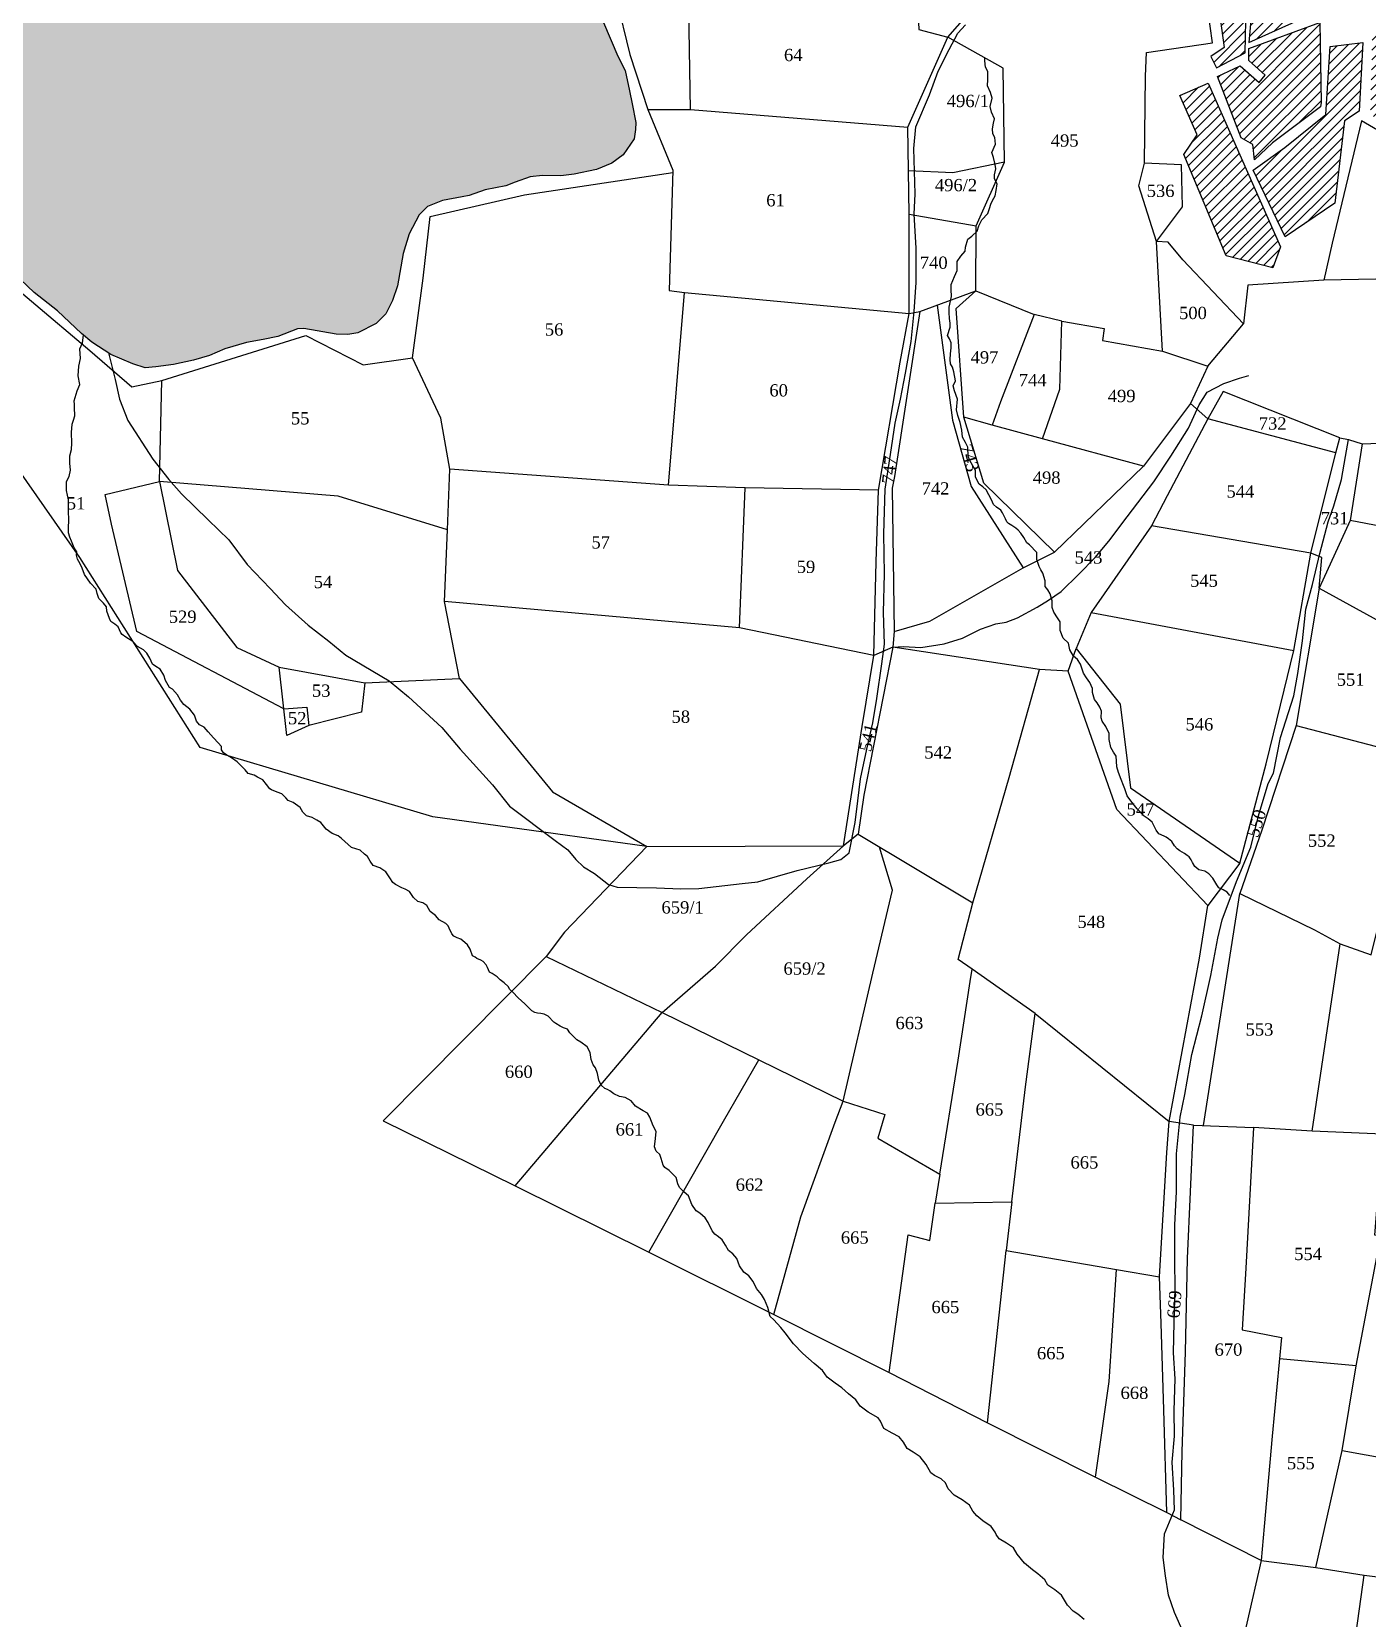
# Model space of a CAD drawing. Header units: millimetres. Extents: x 3958 to 5988, y -2486 to -161.
# Drawn here: x 4884.2 to 5248.5, y -1640.1 to -1207.3 of the extents above; entities that cross this region are included whole.
import ezdxf

# ---------------------------------------------------------------- set-up
doc = ezdxf.new("R2010")
doc.units = ezdxf.units.MM
doc.header["$MEASUREMENT"] = 0
for name, color, linetype in [('NALA', 4, 'Continuous'), ('SURVEY_BND', 7, 'Continuous'), ('SURVEY_NO', 7, 'Continuous'), ('VILLAGE_AREA', 1, 'Continuous'), ('WATER_BODY', 4, 'Continuous')]:
    doc.layers.add(name, color=color, linetype=linetype)
doc.styles.get("Standard").update_dxf_attribs({"font": 'TIMES.TTF'})

msp = doc.modelspace()

# ---------------------------------------------------------------- hatches: boundary and pattern name
at = {"layer": 'VILLAGE_AREA'}
h = msp.add_hatch(dxfattribs=at)
h.set_pattern_fill('ANSI31', color=256, scale=15, style=0)
h.paths.add_polyline_path([(5187.26, -1111.93), (5168.42, -1109.4), (5168.36, -1117.95), (5183.93, -1128.07), (5189.36, -1128.19)])
h.paths.add_polyline_path([(5181.56, -1119.21), (5182.61, -1116.48), (5184.5, -1116.43), (5185.4, -1119.49), (5185.32, -1121.27), (5181.58, -1121.07)], flags=16)
h.paths.add_polyline_path([(5167.31, -1118.78), (5166.85, -1123.81), (5164.24, -1124.25), (5164.33, -1129.69), (5172.01, -1130.51), (5172.72, -1134.09), (5178.75, -1134.92), (5180.96, -1129.05)])
h.paths.add_polyline_path([(5173.52, -1136.5), (5171.09, -1136.15), (5170.39, -1132.96), (5163.63, -1132.77), (5162.98, -1143.84), (5180.59, -1151.33), (5180.59, -1145.77), (5177.61, -1142.55), (5173.98, -1142.86)])
h.paths.add_polyline_path([(5214.14, -1135.38), (5201.95, -1133.02), (5201.71, -1135.03), (5201.61, -1135.67), (5195.76, -1135.23), (5195.71, -1132.92), (5182.37, -1130.39), (5182.08, -1138.15), (5179.96, -1138.59), (5180.06, -1142.92), (5183.26, -1146.13), (5183.88, -1153.12), (5194.82, -1157.15)])
h.paths.add_polyline_path([(5202.02, -1112.82), (5188.8, -1111.71), (5191.95, -1129.54), (5202.7, -1130.65)])
h.paths.add_polyline_path([(5212.89, -1114.11), (5205.48, -1113.25), (5204.68, -1107.88), (5202.7, -1107.88), (5204.49, -1131.51), (5216.1, -1132.44), (5208.2, -1123.12), (5213.45, -1120.1)])
h.paths.add_polyline_path([(5237.48, -1131.56), (5219.33, -1135.57), (5215.74, -1158.56), (5231.12, -1168.24), (5235.56, -1166.58), (5238.96, -1161.4)])
h.paths.add_polyline_path([(5249.32, -1127.09), (5239.65, -1130.91), (5240.62, -1142.83), (5244.63, -1142.11), (5250.67, -1137.09)])
h.paths.add_polyline_path([(5248.93, -1141.61), (5244.77, -1144.22), (5240.28, -1145.23), (5241, -1161.36), (5248.74, -1160.58)])
h.paths.add_polyline_path([(5271.54, -1140.85), (5266.28, -1138.9), (5269.1, -1137), (5267.85, -1133.91), (5252.09, -1126.45), (5251.35, -1160.69), (5271.93, -1159.93), (5272.53, -1157), (5285.89, -1158.9), (5285.89, -1155.8), (5271.54, -1143.95)])
h.paths.add_polyline_path([(5276.26, -1106.84), (5274.49, -1106.02), (5273.13, -1102.97), (5266.74, -1102.83), (5265.92, -1104.53), (5259.94, -1104.94), (5260.15, -1107.92), (5254.16, -1110.84), (5253.21, -1123.06), (5269.87, -1131.42), (5277.48, -1121.57)])
h.paths.add_polyline_path([(5284.42, -1117.87), (5278.51, -1123.44), (5271.23, -1133.96), (5273.75, -1139.32), (5273.75, -1143.4), (5280.82, -1147.67), (5274.9, -1137.22), (5283.33, -1127.98)])
h.paths.add_polyline_path([(5316.89, -1159.69), (5295.65, -1156.82), (5287.63, -1156.68), (5287.56, -1162.52), (5316.38, -1165.38)])
h.paths.add_polyline_path([(5316.58, -1169.83), (5287.76, -1164.12), (5291.56, -1185.99), (5309.37, -1187.42), (5313.45, -1184.16)])
h.paths.add_polyline_path([(5285.07, -1164.06), (5274.29, -1163.99), (5250.34, -1163.07), (5251.47, -1185.62), (5260.58, -1186.47), (5280.82, -1185.01), (5288.05, -1185.62)])
h.paths.add_polyline_path([(5276.48, -1188.54), (5259.49, -1189.56), (5251.75, -1187.94), (5252.05, -1205.65), (5276.48, -1205.71)])
h.paths.add_polyline_path([(5288.72, -1189.28), (5278.82, -1187.78), (5278.58, -1204.8), (5287.94, -1204.08)])
h.paths.add_polyline_path([(5307.21, -1190.89), (5291.66, -1190.59), (5291.96, -1206.36), (5306.91, -1205.88)])
h.paths.add_polyline_path([(5293.3, -1213.54), (5290.66, -1213.61), (5288.47, -1215.35), (5287.57, -1213.91), (5290.51, -1211.43), (5290.06, -1209.54), (5288.02, -1209.02), (5288.62, -1207.43), (5249.85, -1208.1), (5249.32, -1229.92), (5266.6, -1239.64), (5288.77, -1243.18)])
h.paths.add_polyline_path([(5247.27, -1210.31), (5238.37, -1211.37), (5237.16, -1229.95), (5226, -1238.91), (5217.32, -1245.09), (5226.07, -1263.32), (5239.65, -1254.06), (5242.29, -1231.63), (5246.29, -1229)])
h.paths.add_polyline_path([(5235.58, -1204.82), (5216.19, -1211.9), (5216.19, -1215.21), (5220.64, -1219.21), (5218.98, -1221.17), (5213.78, -1216.65), (5207.59, -1219.51), (5214.08, -1236.31), (5217.25, -1238.12), (5217.7, -1242.26), (5222.61, -1237.67), (5235.73, -1227.8), (5235.88, -1226.67)])
h.paths.add_polyline_path([(5205.08, -1221.34), (5197.39, -1224.7), (5202.08, -1235.5), (5198.47, -1240.78), (5210, -1268.5), (5222.74, -1271.74), (5224.78, -1265.98)])
h.paths.add_polyline_path([(5233.27, -1175.47), (5214.23, -1161.43), (5204.19, -1171.9), (5208.16, -1202.37), (5209.42, -1211.67), (5205.8, -1214.06), (5207.33, -1217.15), (5215.13, -1213.11), (5215.35, -1204.4), (5216.7, -1204.27), (5216.17, -1210.28), (5237.02, -1200.91), (5234.49, -1183.56)])
h.paths.add_polyline_path([(5216.84, -1138.37), (5214.73, -1137.64), (5199.44, -1157.89), (5203.96, -1159.26), (5204.41, -1168.34), (5213.25, -1158.77)])
h.paths.add_polyline_path([(5250.26, -1181.42), (5275.57, -1181.42), (5275.57, -1176.39), (5250.26, -1176.39)], flags=9)
at = {"layer": 'WATER_BODY'}
h = msp.add_hatch(dxfattribs=at)
h.set_pattern_fill('DASH', color=256, scale=15, style=0)
h.paths.add_polyline_path([(4628, -1040.42), (4625.49, -1037.23), (4622.36, -1034.33), (4618.44, -1033.08), (4612.54, -1031.79), (4602.38, -1030.72), (4591.71, -1030.64), (4582.68, -1030.26), (4576.51, -1032.2), (4567.64, -1035.32), (4561.87, -1036.13), (4553.75, -1037.16), (4547.24, -1039.25), (4544.76, -1041.9), (4544, -1047.04), (4543.43, -1051.49), (4543.27, -1055.55), (4544.87, -1059.81), (4547.77, -1063.54), (4552.3, -1066.85), (4555.94, -1069.5), (4561.73, -1072.31), (4567.25, -1075.43), (4571.14, -1077.49), (4571.85, -1077.21), (4572.65, -1076.07), (4572.99, -1073.02), (4572.19, -1069.56), (4572.92, -1065.11), (4575.01, -1063.89), (4582.12, -1062.62), (4587.23, -1061.55), (4598.81, -1059.08), (4603.61, -1058.16), (4609.35, -1057.75), (4616.58, -1058.96), (4623.37, -1059.12), (4628.93, -1058.39), (4631.29, -1056.79), (4631.25, -1052.09), (4629.88, -1046.23)])
h.paths.add_polyline_path([(5065.71, -1042.58), (5062.89, -1039.79), (5061.06, -1034.71), (5060.4, -1025.94), (5059.88, -1019.92), (5058.74, -1012.94), (5056.33, -1008.02), (5051.13, -1003.33), (5043.66, -996.94), (5035.26, -992.91), (5029.36, -989.3), (5019.53, -982.28), (5015.18, -977.81), (5008.96, -973.28), (5002.35, -966.2), (4996.45, -957.94), (4994.27, -953.28), (4991.41, -943.46), (4989.92, -939.2), (4987.29, -937.23), (4981.06, -930.65), (4977.71, -925.55), (4971.01, -917.21), (4967.59, -914.41), (4959.3, -910.2), (4954.05, -907.98), (4949.39, -907.81), (4943.29, -906.59), (4934.7, -904.6), (4929.28, -902.5), (4920.83, -900.21), (4911.63, -898.77), (4905.87, -898.87), (4896.79, -899.99), (4885.01, -900.78), (4872.11, -904.25), (4860.63, -908.81), (4852.32, -914.04), (4846.24, -919.32), (4839.49, -926.27), (4833.41, -933.69), (4826.71, -940.9), (4819.55, -949.65), (4816.84, -956.05), (4812.15, -966.23), (4808.83, -970.24), (4802.72, -974.63), (4797.15, -977.37), (4791.51, -979.91), (4785.52, -982.66), (4783.55, -987.05), (4784.81, -991.17), (4787.09, -992.11), (4792.69, -993.21), (4798.46, -993.88), (4807.23, -994.82), (4811.5, -996.15), (4815.69, -996.7), (4820.59, -998.46), (4825.71, -1002.08), (4826.69, -1005.68), (4825.98, -1010.36), (4825.9, -1019.53), (4826.44, -1026.34), (4827.39, -1030.8), (4830.74, -1037.05), (4835.1, -1045.23), (4838.56, -1053.54), (4840.74, -1060.56), (4841.02, -1064.49), (4840.91, -1072.24), (4840.12, -1082.04), (4838.17, -1089.56), (4836.6, -1094.89), (4836.6, -1101.02), (4837.83, -1105.87), (4842.03, -1111.04), (4846.16, -1114.05), (4849.45, -1116.61), (4851.07, -1118.62), (4852.08, -1121.91), (4852.02, -1129.17), (4850.68, -1138.39), (4850.62, -1143.29), (4850.84, -1150.63), (4850.29, -1156.65), (4847.99, -1164.3), (4843.86, -1173.2), (4838.45, -1181.22), (4835.82, -1186.98), (4831.07, -1197.37), (4827.27, -1202.07), (4825.99, -1206.58), (4826.32, -1210.57), (4827.38, -1214.47), (4829.22, -1218.32), (4831.18, -1223.31), (4835.03, -1229.55), (4836.93, -1233.18), (4839.28, -1238.78), (4841.29, -1242.12), (4845.31, -1245.74), (4855.87, -1253.52), (4863.35, -1259.21), (4867.04, -1261.94), (4875.48, -1269.66), (4884.86, -1278.47), (4891.17, -1283.45), (4897.76, -1289.69), (4900.61, -1292.05), (4905.75, -1295.34), (4911.72, -1297.91), (4915.07, -1299.02), (4918.07, -1298.73), (4922.82, -1298.14), (4928.3, -1296.94), (4932.67, -1295.62), (4936.87, -1293.83), (4942.8, -1292.07), (4947.28, -1291.25), (4951.32, -1290.49), (4956.71, -1288.37), (4958.37, -1288.27), (4967.26, -1289.86), (4970.43, -1289.96), (4973.13, -1289.51), (4978.1, -1286.92), (4980.78, -1284.27), (4982.54, -1280.69), (4983.92, -1276.65), (4985.51, -1267.81), (4987.17, -1262.44), (4989.86, -1257.32), (4992.13, -1254.98), (4996.2, -1253.36), (5001.58, -1252.4), (5003.48, -1252.02), (5007.82, -1250.47), (5013.5, -1249.36), (5016.05, -1248.36), (5020.11, -1246.91), (5023.53, -1246.53), (5028.53, -1246.67), (5032.18, -1246.22), (5038.19, -1244.93), (5042.43, -1243.21), (5045.47, -1240.87), (5048.53, -1236.53), (5048.88, -1233.96), (5048.98, -1232.14), (5047.95, -1226.97), (5047.23, -1223.43), (5046.01, -1217.93), (5044.01, -1214), (5040.15, -1204.81), (5038.05, -1191.57), (5037.11, -1186.61), (5036.6, -1180.77), (5035.29, -1173.85), (5035.01, -1168.38), (5034.67, -1164.56), (5034.84, -1161.87), (5035.39, -1155.69), (5035.91, -1152.73), (5035.77, -1148.74), (5035.73, -1141.93), (5035.7, -1132.71), (5035.28, -1130.34), (5034.66, -1127.82), (5033.9, -1123.97), (5033.52, -1121.59), (5034.42, -1118.94), (5035.29, -1117.39), (5035.6, -1116.36), (5037.77, -1114.19), (5041.22, -1112.26), (5043.27, -1111.26), (5048.48, -1109.92), (5056.51, -1107.92), (5061.34, -1106.85), (5063.16, -1106.2), (5064.27, -1105.06), (5065.2, -1103.17), (5065.44, -1100.39), (5065.51, -1096.05), (5065.89, -1092.74), (5066.72, -1089.66), (5067.79, -1087.9), (5071.31, -1086.25), (5076.34, -1085.08), (5081.62, -1083.22), (5084, -1081.07), (5085.13, -1079.38), (5085.48, -1075.21), (5085.34, -1067.86), (5084.24, -1062.63), (5081.03, -1056.16), (5078.54, -1052.55), (5074.51, -1048.79), (5069.82, -1045.47)])
h.paths.add_polyline_path([(5501.79, -1139.43), (5499.92, -1133.38), (5496.5, -1124.58), (5494.24, -1117.65), (5493.06, -1110.94), (5492.11, -1109.21), (5486.76, -1107.38), (5480.59, -1106.22), (5470.97, -1103.97), (5465.17, -1101.96), (5458.83, -1100.17), (5455.83, -1100.17), (5452.87, -1101.37), (5447.2, -1104), (5441.53, -1108.76), (5434.76, -1114.21), (5425.91, -1119.66), (5417.09, -1125.48), (5411.42, -1129.03), (5408.1, -1132.83), (5404.71, -1137.55), (5400.59, -1147.54), (5397.63, -1153.49), (5394.67, -1162.11), (5393.22, -1169.81), (5393.22, -1175.02), (5394.45, -1177.84), (5397.31, -1180.69), (5399.14, -1180.51), (5401.11, -1179.46), (5404.14, -1178.6), (5406.68, -1177.64), (5409.71, -1176.81), (5412.67, -1175.58), (5414.83, -1174.68), (5416.56, -1174.62), (5418.53, -1175.18), (5420.63, -1177.21), (5421.9, -1178.78), (5422.82, -1180.63), (5423.91, -1184.04), (5425.76, -1189.5), (5427.7, -1191.13), (5430.57, -1191.96), (5432.01, -1192.44), (5433.18, -1192.02), (5435.56, -1191.42), (5439.9, -1191.4), (5446.02, -1191.55), (5452.3, -1191.11), (5455.24, -1190.99), (5459.6, -1192.31), (5465.16, -1193.7), (5467.45, -1193.58), (5471.17, -1193.58), (5476.04, -1194.01), (5481.25, -1194.82), (5484.05, -1196.23), (5485.01, -1199.91), (5485.79, -1202.58), (5487.73, -1207.26), (5490.21, -1213.01), (5491.59, -1216.16), (5492.27, -1218.52), (5493.04, -1222.18), (5493.1, -1226.22), (5492.42, -1227.82), (5491.18, -1231.19), (5488.13, -1235.48), (5487.26, -1238.11), (5485.61, -1241.26), (5484.47, -1243.14), (5482.44, -1245.92), (5480.9, -1248.7), (5479.66, -1252.07), (5479.66, -1253.99), (5479.84, -1254.35), (5480.3, -1254.32), (5481.5, -1253.91), (5482.94, -1252.52), (5485.22, -1250.7), (5488.72, -1248.25), (5491.03, -1247.11), (5493.72, -1246.08), (5496.82, -1244.36), (5498.85, -1242.48), (5501.14, -1240.84), (5502.4, -1239.7), (5504.98, -1237.7), (5508.14, -1236.54), (5510.57, -1234.33), (5513.53, -1232.55), (5516.79, -1231.39), (5518.25, -1230.69), (5520.3, -1229.3), (5522.47, -1228.7), (5525.24, -1228.73), (5527.2, -1228.61), (5527.84, -1228.17), (5528.88, -1227.65), (5529.35, -1227.54), (5537.97, -1222.52), (5537.62, -1222.04), (5537.83, -1220.45), (5537.36, -1216.79), (5536.8, -1213.8), (5535.18, -1210.7), (5531.62, -1204.17), (5527.17, -1191.4), (5524.57, -1187.67), (5522.59, -1184.08), (5519.95, -1176.49), (5518.01, -1172.34), (5516.21, -1167.53), (5515.12, -1163.9), (5510.25, -1155.82), (5509.19, -1151.88), (5506.41, -1147.06)])
h.paths.add_polyline_path([(5543.73, -931.96), (5541.53, -930.54), (5538.29, -928.72), (5535.35, -928.49), (5532.8, -929.49), (5528.75, -931.31), (5524.89, -933.2), (5520.79, -934.59), (5516.07, -937.88), (5511.59, -940.97), (5510.74, -942.9), (5509.58, -946.87), (5510.01, -950.83), (5511.78, -956.19), (5514.76, -961.44), (5518.01, -967.06), (5520.79, -974.7), (5521.99, -976.44), (5523.73, -977.21), (5526.93, -975.48), (5528.09, -973.98), (5530.65, -972.3), (5534.43, -970.17), (5537.91, -967.28), (5541.28, -963.84), (5546.11, -959.59), (5549.39, -957.74), (5554.22, -955.66), (5557.69, -953.77), (5559.16, -952.73), (5559.7, -950.68), (5559.58, -948.14), (5558.04, -945.25), (5556.26, -942.97), (5553.05, -940.62), (5550.41, -939.06), (5547.44, -937.48), (5545.89, -934.93)])
h.paths.add_polyline_path([(4582.6, -1046.84), (4593.15, -1046.84), (4593.15, -1041.59), (4582.6, -1041.59)], flags=24)
h.paths.add_polyline_path([(4913.46, -1114.79), (4957.15, -1114.79), (4957.15, -1109.64), (4913.46, -1109.64)], flags=24)
h.paths.add_polyline_path([(4924.14, -1107.02), (4930.79, -1107.02), (4930.79, -1101.9), (4924.14, -1101.9)], flags=24)
h.paths.add_polyline_path([(5451.84, -1173.78), (5483.13, -1173.78), (5483.13, -1168.51), (5451.84, -1168.51)], flags=24)
h.paths.add_polyline_path([(5463, -1164.9), (5472.12, -1164.9), (5472.12, -1159.8), (5463, -1159.8)], flags=24)
h.paths.add_polyline_path([(5515.5, -956.36), (5547.79, -956.36), (5547.79, -949.74), (5515.5, -949.74)], flags=24)
h.paths.add_polyline_path([(5526.48, -949.57), (5535.61, -949.57), (5535.61, -944.45), (5526.48, -944.45)], flags=24)

# ---------------------------------------------------------------- linework, layer by layer
at = {"layer": 'NALA'}
for points in [[(4905.09, -1294.92), (4906.93, -1302.17), (4908.1, -1307.6), (4910.38, -1313.38), (4917.21, -1323.91), (4921.6, -1329.45), (4925.06, -1333.41), (4932.29, -1340.47), (4937.92, -1345.91), (4942.93, -1352.63), (4949.17, -1359.19), (4953.36, -1363.66), (4959.56, -1369.23), (4965.19, -1373.54), (4969.87, -1377.35), (4981.67, -1384.35), (4986.93, -1388.77), (4996.01, -1397.13), (5001.02, -1403.04), (5009.9, -1412.74), (5014.54, -1418.56), (5026.91, -1427.98), (5030.44, -1430.49), (5032.58, -1433.11), (5034.72, -1435.11), (5037.72, -1436.96), (5041.49, -1439.91), (5043.83, -1440.69), (5054.63, -1440.85), (5061.2, -1441.14), (5066.13, -1441.02), (5077.94, -1439.65), (5082.21, -1439.2), (5093, -1436.13), (5101.64, -1434.06), (5104.89, -1433.08), (5107.14, -1431.27), (5108.79, -1423.03), (5109.49, -1417.14), (5110.27, -1411.15), (5111.99, -1403.05), (5113.64, -1395.83), (5114.67, -1389.2), (5116.06, -1379.76), (5116.76, -1374.36), (5116.48, -1365.71), (5116.8, -1355.22), (5116.6, -1344.29), (5117.01, -1332.13), (5118.45, -1322.61), (5119.72, -1314.1), (5121.12, -1307.57), (5122.52, -1300.45), (5124.04, -1291.84), (5124.9, -1283.61), (5125.4, -1275.72), (5125.4, -1266.39), (5124.9, -1257.08), (5125.15, -1251.51), (5124.82, -1239.21), (5125.35, -1233.31), (5129.09, -1224.54), (5131.39, -1218.07), (5134.47, -1212.21), (5136.82, -1207.72), (5138.87, -1205.5)], [(5040.15, -1204.81), (5044.01, -1214), (5046.01, -1217.93), (5047.23, -1223.43), (5047.95, -1226.97), (5048.98, -1232.14), (5048.88, -1233.96), (5048.53, -1236.53), (5045.47, -1240.87), (5042.43, -1243.21), (5038.19, -1244.93), (5032.18, -1246.22), (5028.53, -1246.67), (5023.53, -1246.53), (5020.11, -1246.91), (5016.05, -1248.36), (5013.5, -1249.36), (5007.82, -1250.47), (5003.48, -1252.02), (5001.58, -1252.4), (4996.2, -1253.36), (4992.13, -1254.98), (4989.86, -1257.32), (4987.17, -1262.44), (4985.51, -1267.81), (4983.92, -1276.65), (4982.54, -1280.69), (4980.78, -1284.27), (4978.1, -1286.92), (4973.13, -1289.51), (4970.43, -1289.96), (4967.26, -1289.86), (4958.37, -1288.27), (4956.71, -1288.37), (4951.32, -1290.49), (4947.28, -1291.25), (4942.8, -1292.07), (4936.87, -1293.83), (4932.67, -1295.62), (4928.3, -1296.94), (4922.82, -1298.14), (4918.07, -1298.73), (4915.07, -1299.02)], [(5210.95, -1442.91), (5210.24, -1442.01), (5209.21, -1441.41), (5208.02, -1440.86), (5207.45, -1440.08), (5206.35, -1438.25), (5205.3, -1437.03), (5204.18, -1436.33), (5202.57, -1435.98), (5201.45, -1435.03), (5200.82, -1433.95), (5200.4, -1433.25), (5199.87, -1432.44), (5199.38, -1432.02), (5198.64, -1431.46), (5197.35, -1430.73), (5196.58, -1430.24), (5195.88, -1429.4), (5195.14, -1428.21), (5194.26, -1427.51), (5193.63, -1427.05), (5193.04, -1426.77), (5191.64, -1426.14), (5190.93, -1425.09), (5189.83, -1422.93), (5188.71, -1422.02), (5187.66, -1421.32), (5185.67, -1419.29), (5184.02, -1417.12), (5183, -1415.76), (5182.37, -1413.83), (5182.02, -1412.92), (5181.32, -1411.28), (5180.58, -1409.35), (5180.16, -1407.85), (5180.12, -1406.31), (5180.02, -1404.91), (5179.25, -1403.86), (5178.55, -1402.53), (5178.09, -1400.43), (5178.06, -1398.72), (5177.15, -1396.86), (5176.2, -1395.39), (5175.92, -1394.45), (5175.99, -1392.64), (5175.5, -1391.59), (5174.76, -1390.36), (5174.03, -1389.45), (5173.54, -1387.6), (5173.5, -1386.51), (5172.76, -1384.83), (5171.92, -1383.61), (5171.05, -1382.28), (5170.24, -1379.86), (5169.43, -1378.61), (5168.31, -1377.7), (5167.33, -1375.92), (5166.98, -1374.13), (5165.54, -1372.73), (5164.74, -1370.63), (5164.74, -1368.32), (5163.96, -1367.22), (5163.02, -1365.64), (5162.56, -1364.35), (5162.56, -1362.56), (5161.97, -1360.67), (5161.3, -1359.55), (5160.64, -1358.64), (5160.6, -1357.1), (5160, -1355.06), (5159.41, -1354.12), (5158.94, -1353.22), (5158.35, -1351.25), (5158.35, -1349.36), (5156.38, -1347.29), (5155.63, -1346.74), (5154.76, -1345.33), (5153.98, -1344.07), (5153.23, -1343.25), (5152.6, -1342.77), (5151.57, -1342.03), (5150.59, -1341.44), (5150.2, -1341), (5149.76, -1340.18), (5148.98, -1338.61), (5148.5, -1337.86), (5147.36, -1336.99), (5146.5, -1336.29), (5145.95, -1334.99), (5144.56, -1332.32), (5143.58, -1331.5), (5142.63, -1330.71), (5142.12, -1329.96), (5141.61, -1328.78), (5141.61, -1326.9), (5140.9, -1325.72), (5139.95, -1324.11), (5139.64, -1323.08), (5139.52, -1320.68), (5138.85, -1319.39), (5138.06, -1317.93), (5137.9, -1316.01), (5137.43, -1313.93), (5136.76, -1312), (5136.45, -1310.47), (5136.68, -1307.52), (5135.9, -1305.32), (5135.54, -1303.94), (5136.17, -1302.57), (5135.74, -1300.06), (5135.38, -1298.84), (5134.75, -1297.9), (5134.67, -1296.76), (5134.75, -1295.19), (5134.95, -1293.54), (5134.95, -1292.24), (5134.48, -1291.06), (5134, -1290.15), (5134.67, -1287.9), (5134.67, -1286.87), (5134.48, -1285.58), (5134.4, -1283.89), (5134.4, -1282.51), (5135.11, -1279.54), (5134.99, -1277.62), (5134.99, -1276.28), (5135.85, -1274.08), (5136.6, -1272.47), (5136.6, -1269.99), (5137.59, -1268.59), (5138.81, -1267.18), (5138.85, -1266.08), (5139.56, -1263.95), (5140.58, -1263.13), (5142.11, -1261.75), (5142.51, -1260.3), (5143.37, -1258.61), (5144.95, -1256.89), (5145.38, -1255.79), (5145.9, -1254.14), (5146.64, -1252.76), (5147, -1252.09), (5147.27, -1250.68), (5147.51, -1248.81), (5146.84, -1247.47), (5146.84, -1246.33), (5147.15, -1244.72), (5147, -1243.54), (5146.49, -1241.61), (5146.05, -1240.32), (5147.08, -1237.98), (5146.92, -1236.21), (5146.37, -1235.19), (5146.21, -1233.81), (5146.53, -1232.28), (5146.76, -1231.06), (5145.94, -1229.25), (5145.62, -1227.77), (5146.13, -1225.49), (5145.7, -1223.88), (5144.91, -1222.11), (5144.95, -1220.38), (5144.99, -1219.63), (5144.99, -1218.22), (5144.32, -1217.04), (5144.17, -1215.27), (5144.17, -1214.44)], [(4915.07, -1299.02), (4911.72, -1297.91), (4905.75, -1295.34), (4900.61, -1292.05), (4897.76, -1289.69), (4891.17, -1283.45), (4884.86, -1278.47), (4875.48, -1269.66)], [(5171.29, -1640.4), (5169.51, -1638.98), (5168.28, -1638.2), (5166.73, -1636.5), (5165.09, -1633.77), (5163.22, -1632.34), (5161.39, -1631.02), (5160.49, -1629.61), (5158.6, -1627.97), (5157.18, -1626.89), (5155.01, -1625.1), (5152.95, -1622.63), (5151.96, -1620.87), (5150.04, -1619.57), (5148.07, -1618.44), (5147.23, -1617.27), (5147.01, -1616.64), (5145.86, -1615.08), (5143.64, -1613.54), (5142, -1612.17), (5140.9, -1610.84), (5139.98, -1609.2), (5137.96, -1607.75), (5135.8, -1606.54), (5134.16, -1604.83), (5133.42, -1603.18), (5132.21, -1602.07), (5130.43, -1601.17), (5129.44, -1600.41), (5128.16, -1598.13), (5126.51, -1596.08), (5124.6, -1594.75), (5122.94, -1593.76), (5121.95, -1592.07), (5120.82, -1590.57), (5118.85, -1589.57), (5116.65, -1588.33), (5115.66, -1586.3), (5115.03, -1585.43), (5112.32, -1583.91), (5110.19, -1582.2), (5108.97, -1580.48), (5106.95, -1578.86), (5105.16, -1577.24), (5103.31, -1575.93), (5101.18, -1574.29), (5099.9, -1572.55), (5097.65, -1570.59), (5094.49, -1567.91), (5092, -1565.27), (5089.71, -1562.26), (5088.49, -1560.8), (5086.6, -1558.7), (5085.58, -1557.75), (5084.95, -1555.37), (5084.03, -1553.16), (5083.24, -1551.74), (5081.89, -1550.1), (5080.97, -1548.25), (5079.82, -1546.71), (5078.43, -1545.66), (5077.22, -1543.92), (5076.5, -1541.94), (5075.38, -1540.66), (5074.27, -1539.8), (5073.38, -1538.29), (5072.52, -1536.88), (5071.54, -1536.08), (5070.52, -1535.31), (5069.74, -1534.45), (5068.7, -1532.11), (5067.85, -1530.85), (5066.46, -1529.61), (5065.45, -1529), (5064.21, -1527.2), (5063.34, -1524.9), (5062.17, -1523.91), (5060.89, -1522.61), (5060.44, -1521.55), (5059.97, -1519.88), (5058.09, -1517.92), (5056.85, -1517.16), (5056.4, -1516.46), (5055.89, -1514.65), (5055.48, -1513.62), (5054.54, -1512.67), (5054.09, -1511.46), (5054.35, -1509.27), (5054.47, -1507.36), (5053.73, -1505.8), (5052.8, -1503.44), (5052.13, -1502.33), (5050.92, -1501.71), (5048.9, -1500.41), (5047.69, -1498.97), (5046.07, -1498.03), (5044.54, -1497.78), (5042.99, -1497.08), (5041.84, -1496.27), (5041.22, -1495.85), (5040.54, -1495.56), (5039.51, -1494.71), (5038.86, -1493.34), (5038.5, -1491.47), (5037.97, -1489.96), (5037.36, -1489.09), (5036.79, -1487.68), (5036.48, -1485.79), (5035.65, -1484.21), (5033.94, -1482.98), (5032.86, -1482.3), (5031, -1480.39), (5030.28, -1479.45), (5029.25, -1479.02), (5028.3, -1478.63), (5027.18, -1477.89), (5026.55, -1477.48), (5025.09, -1475.84), (5023.97, -1475.32), (5023.05, -1475.1), (5022.15, -1475.03), (5021.41, -1474.83), (5020.55, -1474.43), (5018.65, -1472.46), (5016.86, -1470.88), (5015.37, -1469.28), (5014.59, -1468.56), (5014.12, -1467.8), (5013.02, -1466.76), (5011.94, -1465.97), (5011.15, -1465.09), (5009.76, -1464.26), (5009.02, -1463.83), (5008.52, -1462.55), (5008.16, -1461.85), (5007.33, -1460.99), (5006.66, -1460.59), (5005.58, -1460.09), (5005.13, -1459.78), (5004.45, -1459.4), (5003.75, -1457.62), (5003.05, -1456.4), (5002.33, -1455.72), (5001.21, -1454.85), (5000.26, -1454.46), (4999.27, -1454.02), (4998.73, -1453.41), (4998.08, -1451.86), (4997.76, -1451.22), (4997.16, -1450.61), (4995.34, -1449.57), (4994.29, -1448.38), (4992.87, -1447.3), (4991.95, -1445.65), (4990.84, -1444.97), (4989.47, -1444.55), (4988.32, -1443.47), (4987.2, -1441.87), (4986.05, -1441.22), (4985.11, -1440.83), (4983.42, -1439.93), (4982.68, -1439.37), (4981.82, -1438.16), (4980.8, -1436.48), (4979.13, -1435.4), (4977.35, -1434.77), (4976.53, -1433.56), (4975.76, -1432.32), (4974.91, -1431.65), (4973.72, -1430.57), (4972.55, -1430.23), (4971.38, -1429.84), (4968.68, -1427.42), (4967.72, -1426.67), (4966.08, -1426.06), (4964.46, -1424.89), (4963.04, -1423.03), (4961.96, -1422.39), (4960.64, -1421.7), (4959.12, -1421.18), (4958.13, -1420.24), (4957.41, -1418.94), (4955.48, -1417.6), (4954.09, -1417), (4953.51, -1416.34), (4952.39, -1415.22), (4951.15, -1414.74), (4949.62, -1414.13), (4949.08, -1413.84), (4948.23, -1412.65), (4947.2, -1411.36), (4945.78, -1410.67), (4944.88, -1410.15), (4943.25, -1409.67), (4942.41, -1408.68), (4940.87, -1407.15), (4940.17, -1406.5), (4938.71, -1405.39), (4937.42, -1404.65), (4936.44, -1404.02), (4935.94, -1403.25), (4935.97, -1402.26), (4935.03, -1401.27), (4933.79, -1399.97), (4932.33, -1398.28), (4931.21, -1396.99), (4929.97, -1396.37), (4929.11, -1395.39), (4928.6, -1393.8), (4927.26, -1392.11), (4925.7, -1390.83), (4924.71, -1389.7), (4923.95, -1388.22), (4922.53, -1386.68), (4921.77, -1386.25), (4920.65, -1384.34), (4920.18, -1382.88), (4919.21, -1381.21), (4918.02, -1380.5), (4917.1, -1379.84), (4916.4, -1378.18), (4915.53, -1376.85), (4914.68, -1375.93), (4913.06, -1375.04), (4911.71, -1373.66), (4910.59, -1372.9), (4909.82, -1372.52), (4908.81, -1371.77), (4908.47, -1371.28), (4907.79, -1369.63), (4906.8, -1368.89), (4905.78, -1368.23), (4905.36, -1367.36), (4904.7, -1365.42), (4904.57, -1364.25), (4903.72, -1363.21), (4902.48, -1361.97), (4902.06, -1360.57), (4901.79, -1359.36), (4900.22, -1357.76), (4898.58, -1355.39), (4897.95, -1353.68), (4897.39, -1352.51), (4896.62, -1351.18), (4896.35, -1350.11), (4896.47, -1349.23), (4895.79, -1348.1), (4894.98, -1346.29), (4894.56, -1345.24), (4894.24, -1343.98), (4894.24, -1342.63), (4894.33, -1340.55), (4894.22, -1337.98), (4894.24, -1335.02), (4893.68, -1332.43), (4893.68, -1330.03), (4894.35, -1328.65), (4894.73, -1326.96), (4894.56, -1325.02), (4894.56, -1322.98), (4895.03, -1321.33), (4895.09, -1319.55), (4895, -1316.66), (4895.16, -1314.41), (4895.56, -1313.31), (4895.92, -1312.09), (4895.86, -1309.82), (4895.86, -1309.05), (4895.75, -1308.01), (4896.53, -1305.26), (4897.27, -1303.55), (4896.84, -1301.24), (4897.03, -1298.6), (4897.48, -1296.49), (4897.32, -1293.81), (4897.99, -1292.2), (4898.26, -1290.11)], [(5119.1, -1375.2), (5121.95, -1375.07), (5126.66, -1375.29), (5133.06, -1374.3), (5138.03, -1372.79), (5143.01, -1370.28), (5147.17, -1368.85), (5149.95, -1368.37), (5153.07, -1367.24), (5158.45, -1364.33), (5161.55, -1362.35), (5164.96, -1360.03), (5169.82, -1355.26), (5174.22, -1350.74), (5177.97, -1346.3), (5182.97, -1339.65), (5190.24, -1330.07), (5194.92, -1323.15), (5199.73, -1315.48), (5202.65, -1309.15), (5204.83, -1305.68), (5209.34, -1303.25), (5213.63, -1301.84), (5216.16, -1301.08)], [(5198.34, -1644.11), (5195.89, -1638.53), (5194.24, -1633.79), (5193.42, -1628.48), (5192.81, -1623.51), (5193.15, -1617.04), (5195.88, -1610.55), (5195.68, -1605.11), (5195.27, -1597.49), (5195.88, -1590.45), (5195.81, -1583.44), (5196.08, -1574.76), (5195.61, -1567.67), (5195.81, -1559.43), (5196.08, -1550.14), (5195.95, -1542.52), (5195.95, -1532.89), (5196.43, -1523.71), (5196.43, -1513.4), (5197.45, -1503.4), (5198.75, -1497.23), (5200.59, -1486.27), (5203.31, -1475.76), (5205.77, -1464.73), (5207.74, -1454.55), (5208.9, -1449.58), (5212.79, -1439.13), (5216.74, -1429.74), (5218.79, -1421.21), (5221.45, -1412.36), (5222.88, -1409.54), (5224.79, -1399.81), (5228.47, -1388.48), (5229.5, -1382.36), (5230.79, -1373.48), (5231.75, -1364.84), (5233.52, -1358.07), (5235.5, -1349.63), (5237.82, -1340.98), (5239.32, -1336.66), (5241.43, -1329.51), (5242.52, -1323.18), (5243.34, -1318.6)]]:
    msp.add_lwpolyline(points, dxfattribs=at)
at = {"layer": 'SURVEY_BND'}
for points in [[(5051.97, -1429.56), (5011.29, -1423.92), (4993.54, -1421.53), (4930.08, -1402.58), (4897.28, -1350.74), (4875.92, -1320.11), (4870.71, -1312.82), (4867.98, -1303.36), (4842.19, -1277.9), (4811.45, -1241.7), (4787.05, -1230.72), (4771.45, -1198.19), (4753.46, -1177.25), (4758.23, -1165.93), (4829.25, -1191.48), (4821.54, -1204.6), (4834.24, -1239.24), (4868.13, -1267.38), (4899.98, -1294.3), (4911.52, -1304.23), (4919.65, -1302.5)], [(5039.91, -1182.89), (5047.28, -1213.51), (5052.27, -1228.52), (5063.9, -1228.52), (5063.3, -1195.78), (5060.89, -1180.71)], [(5124.94, -1181.53), (5126.19, -1206.75), (5134.11, -1208.78), (5147.21, -1193.76), (5151.48, -1178.14)], [(5310.75, -1188.34), (5307.18, -1216.75), (5305.91, -1223.65), (5298.98, -1249.7), (5281.18, -1244.24), (5262.62, -1240.83), (5246.87, -1231.6), (5238.93, -1264.98), (5236.66, -1275.11), (5215.88, -1276.47), (5214.7, -1287.03), (5198.2, -1269.51), (5194.14, -1264.71), (5191, -1264.56), (5198.12, -1255.1), (5197.79, -1243.62), (5187.69, -1243.18), (5187.98, -1219.46), (5188.24, -1213.02), (5206.27, -1210.33), (5205.02, -1201.23)], [(5063.9, -1228.52), (5123.17, -1233.39), (5134.11, -1208.78)], [(5149.52, -1242.89), (5149.14, -1217.32), (5134.11, -1208.78)], [(5052.27, -1228.52), (5059.06, -1245.14), (5058.02, -1277.89), (5062.28, -1278.51), (5123.51, -1284.23), (5123.51, -1257.11), (5123.17, -1233.39)], [(5057.87, -1331.05), (4998.22, -1326.69), (4995.77, -1312.75), (4988.05, -1296.25), (4990.93, -1274.57), (4992.89, -1257.76), (5018.63, -1251.83), (5059.04, -1245.74)], [(5123.51, -1257.11), (5141.83, -1260.29), (5149.52, -1242.89), (5135.39, -1245.87), (5123.34, -1245.25)], [(5191, -1264.56), (5186.2, -1249.37), (5187.69, -1243.18)], [(5298.43, -1254.7), (5286.69, -1275.7), (5265.02, -1274.57), (5236.66, -1275.11)], [(5123.51, -1284.23), (5126.45, -1283.69), (5141.7, -1278.01), (5141.83, -1260.29)], [(5192.58, -1294.47), (5191, -1264.56)], [(5115.14, -1332.39), (5078.77, -1331.71), (5057.87, -1331.05), (5062.28, -1278.51)], [(5141.7, -1278.01), (5157.65, -1284.47), (5148.46, -1308.29), (5146.19, -1314.69), (5138.41, -1312.48), (5136.34, -1282.83), (5141.7, -1278.01)], [(5126.45, -1283.69), (5119.55, -1328.68), (5118.85, -1331.87), (5119.42, -1370.91), (5119.1, -1375.2), (5113.86, -1377.47), (5114.5, -1351.97), (5115.14, -1332.39), (5121.02, -1297.5), (5123.51, -1284.23)], [(5131.15, -1281.94), (5135.34, -1313.31), (5140.46, -1331.37), (5154.66, -1353.6), (5163.18, -1349.26), (5143.9, -1330.48), (5138.41, -1312.48)], [(5159.87, -1318.38), (5164.64, -1304.86), (5165.14, -1286.27), (5157.65, -1284.47)], [(5165.14, -1286.27), (5176.7, -1288.26), (5176.3, -1291.56), (5192.58, -1294.47), (5205.01, -1298.57), (5200.3, -1308.75), (5187.4, -1325.82)], [(5205.01, -1298.57), (5214.7, -1287.03)], [(4997.63, -1343.21), (4967.76, -1334.05), (4918.99, -1330.05), (4919.65, -1302.5), (4958.95, -1290.16), (4974.54, -1298.16), (4988.05, -1296.25)], [(5241.03, -1318.08), (5209.16, -1305.51), (5205.03, -1312.95)], [(5200.3, -1308.75), (5205.03, -1312.95), (5193.9, -1333.89), (5189.63, -1342.09)], [(5163.18, -1349.26), (5187.4, -1325.82), (5159.87, -1318.38), (5146.19, -1314.69)], [(5233.06, -1349.54), (5239.89, -1322.22), (5205.03, -1312.95)], [(5239.89, -1322.22), (5241.03, -1318.08), (5243.34, -1318.6)], [(5243.34, -1318.6), (5247.08, -1319.74), (5243.82, -1340.67)], [(5247.08, -1319.74), (5258.79, -1319.27), (5265.3, -1342.63)], [(5077.23, -1369.91), (4996.74, -1362.78), (4997.63, -1343.21), (4998.22, -1326.69)], [(4952.95, -1392.02), (4912.83, -1370.91), (4905.94, -1341.66), (4904.24, -1333.57), (4918.99, -1330.05)], [(4918.99, -1330.05), (4923.9, -1354.26), (4940.11, -1375.26), (4951.7, -1380.66), (4975.02, -1384.92), (5000.86, -1383.74), (4996.74, -1362.78)], [(5113.86, -1377.47), (5077.23, -1369.91), (5078.77, -1331.71)], [(5277.95, -1352.94), (5273.71, -1340.22), (5265.3, -1342.63), (5265.64, -1344.85), (5243.82, -1340.67), (5235.32, -1359.07), (5258.38, -1371.78)], [(5235.32, -1359.07), (5236.06, -1350.73), (5233.06, -1349.54), (5189.63, -1342.09), (5173.17, -1365.79), (5228.42, -1376.11), (5233.06, -1349.54)], [(5119.42, -1370.91), (5129.2, -1368.1), (5154.66, -1353.6)], [(5235.32, -1359.07), (5229.06, -1396.55), (5256.52, -1403.76)], [(5173.17, -1365.79), (5169.06, -1375.54), (5181.05, -1390.76), (5183.87, -1413.57), (5213.68, -1434.11), (5220.87, -1406.99), (5225.84, -1386.98), (5228.42, -1376.11)], [(5119.1, -1375.2), (5111.19, -1415.54), (5109.59, -1426.26), (5105.6, -1429.38)], [(5166.88, -1381.77), (5159.11, -1381.34), (5119.1, -1375.2)], [(5213.68, -1434.11), (5205.01, -1445.7), (5180.19, -1419.53), (5166.88, -1381.77), (5169.06, -1375.54)], [(5000.86, -1383.74), (5026.27, -1414.7), (5051.97, -1429.56), (5105.6, -1429.38), (5110.74, -1396.83), (5113.86, -1377.47)], [(4975.02, -1384.92), (4974.11, -1392.9), (4959.72, -1396.59), (4953.74, -1399.31), (4951.7, -1380.66)], [(5109.59, -1426.26), (5140.87, -1444.95), (5150.77, -1410.78), (5159.11, -1381.34)], [(4952.95, -1392.02), (4959.2, -1391.57), (4959.72, -1396.59)], [(5229.06, -1396.55), (5219.75, -1425.12), (5213.76, -1442.36), (5234.08, -1452.27), (5241.12, -1456.09), (5249.51, -1459.16), (5251.54, -1451.08), (5254.46, -1422.15), (5256.52, -1403.76)], [(5051.97, -1429.56), (5029.46, -1452.91), (5024.52, -1459.59), (5056.14, -1474.89), (5070.71, -1462.26), (5079.14, -1453.66), (5095.65, -1438.44), (5105.6, -1429.38)], [(5056.14, -1474.89), (5082.54, -1487.74), (5105.54, -1499.05), (5113.57, -1464.13), (5118.96, -1441.47), (5115.41, -1429.74)], [(5105.54, -1499.05), (5116.88, -1502.68), (5114.97, -1509.1), (5131.93, -1518.92), (5136.91, -1487.83), (5140.17, -1466.39), (5140.73, -1463.06), (5136.89, -1460.39), (5140.87, -1444.95)], [(5203.84, -1505.67), (5213.76, -1442.36)], [(5157.9, -1475.16), (5194.45, -1504.57), (5202.73, -1460.05), (5205.01, -1445.7)], [(5233.41, -1507.24), (5241.12, -1456.09)], [(5024.52, -1459.59), (4980.06, -1504.4), (5016.03, -1522.14), (5056.14, -1474.89)], [(5131.93, -1518.92), (5130.64, -1526.87), (5151.52, -1526.47), (5155.25, -1495.1), (5157.9, -1475.16), (5140.73, -1463.06)], [(5016.03, -1522.14), (5052.52, -1540.19), (5072.88, -1504.53), (5082.54, -1487.74)], [(5052.52, -1540.19), (5086.64, -1557.19), (5093.98, -1530.58), (5103.32, -1504.76), (5105.54, -1499.05)], [(5151.52, -1526.47), (5150, -1539.81), (5180.04, -1545), (5191.85, -1546.99), (5193.85, -1513.07), (5194.45, -1504.57)], [(5193.79, -1611.24), (5197.58, -1613.2), (5198.01, -1594.61), (5198.93, -1567.55), (5199.43, -1541.99), (5201.06, -1505.55), (5194.45, -1504.57)], [(5201.06, -1505.55), (5217.46, -1506.27), (5215.35, -1544.61), (5214.33, -1561.45), (5225.05, -1563.55), (5222.58, -1590.39), (5220.35, -1615.05), (5219.57, -1624.29), (5197.58, -1613.2)], [(5245.42, -1571.28), (5252.15, -1535.88), (5250.51, -1535.58), (5252.77, -1508.09), (5233.41, -1507.24), (5217.46, -1506.27)], [(5086.64, -1557.19), (5118.07, -1573.02), (5123.23, -1535.47), (5129.16, -1537.03), (5130.64, -1526.87)], [(5118.07, -1573.02), (5144.89, -1586.75), (5150, -1539.81)], [(5144.89, -1586.75), (5174.39, -1601.57), (5178.11, -1575.51), (5180.04, -1545)], [(5174.39, -1601.57), (5193.79, -1611.24), (5193.03, -1583.22), (5192.23, -1559.61), (5191.85, -1546.99)], [(5219.57, -1624.29), (5234.42, -1626.26), (5241.62, -1594.29), (5245.42, -1571.28), (5224.52, -1569.37)], [(5241.62, -1594.29), (5309.1, -1606.48)], [(5219.57, -1624.29), (5211.7, -1658.56), (5223.79, -1667.94), (5239.16, -1674.39)], [(5234.42, -1626.26), (5247.64, -1628.34), (5305.95, -1635.59)], [(5244.53, -1650.63), (5247.64, -1628.34)]]:
    msp.add_lwpolyline(points, dxfattribs=at)
at = {"layer": 'VILLAGE_AREA'}
for points in [[(5214.23, -1161.43), (5204.19, -1171.9), (5208.16, -1202.37), (5209.42, -1211.67), (5205.8, -1214.06), (5207.33, -1217.15), (5215.13, -1213.11), (5215.35, -1204.4), (5216.7, -1204.27), (5216.17, -1210.28), (5237.02, -1200.91), (5234.49, -1183.56), (5233.27, -1175.47), (5214.23, -1161.43)], [(5235.73, -1227.8), (5222.61, -1237.67), (5217.7, -1242.26), (5217.25, -1238.12), (5214.08, -1236.31), (5207.59, -1219.51), (5213.78, -1216.65), (5218.98, -1221.17), (5220.64, -1219.21), (5216.19, -1215.21), (5216.19, -1211.9), (5235.58, -1204.82), (5235.88, -1226.67), (5235.73, -1227.8)], [(5247.27, -1210.31), (5246.29, -1229), (5242.29, -1231.63), (5239.65, -1254.06), (5226.07, -1263.32), (5217.32, -1245.09), (5226, -1238.91), (5237.16, -1229.95), (5238.37, -1211.37), (5247.27, -1210.31)], [(5224.78, -1265.98), (5222.74, -1271.74), (5210, -1268.5), (5198.47, -1240.78), (5202.08, -1235.5), (5197.39, -1224.7), (5205.08, -1221.34), (5224.78, -1265.98)]]:
    msp.add_lwpolyline(points, dxfattribs=at)

# ---------------------------------------------------------------- texts
at = {"layer": 'SURVEY_NO'}
for s, p in [('64', (5089.37, -1215.36)), ('496/1', (5133.78, -1227.89)), ('495', (5162.15, -1238.68)), ('496/2', (5130.54, -1250.84)), ('536', (5188.31, -1252.41)), ('61', (5084.53, -1254.97)), ('740', (5126.43, -1272.01)), ('500', (5197.14, -1285.72)), ('56', (5024.13, -1290.23)), ('497', (5140.27, -1297.83)), ('744', (5153.42, -1304.02)), ('60', (5085.39, -1306.83)), ('499', (5177.69, -1308.36)), ('55', (4954.87, -1314.45)), ('732', (5218.88, -1315.86)), ('498', (5157.23, -1330.63)), ('742', (5126.92, -1333.58)), ('544', (5210.07, -1334.42)), ('51', (4893.74, -1337.64)), ('731', (5235.76, -1341.71)), ('57', (5036.84, -1348.3)), ('543', (5168.65, -1352.41)), ('59', (5092.85, -1354.97)), ('54', (4961.09, -1359.1)), ('545', (5200.15, -1358.74)), ('529', (4921.55, -1368.57)), ('551', (5240.15, -1385.73)), ('53', (4960.61, -1388.74)), ('52', (4954.07, -1396.25)), ('58', (5058.69, -1395.84)), ('546', (5198.89, -1397.92)), ('542', (5127.65, -1405.59)), ('547', (5182.84, -1421.14)), ('552', (5232.27, -1429.65)), ('659/1', (5055.96, -1447.86)), ('548', (5169.41, -1451.8)), ('659/2', (5089.23, -1464.54)), ('663', (5119.79, -1479.4)), ('553', (5215.29, -1481.15)), ('660', (5013.24, -1492.69)), ('665', (5141.62, -1502.98)), ('661', (5043.44, -1508.41)), ('665', (5167.53, -1517.42)), ('662', (5076.19, -1523.5)), ('665', (5104.88, -1537.91)), ('554', (5228.54, -1542.39)), ('665', (5129.6, -1556.87)), ('665', (5158.37, -1569.45)), ('670', (5206.82, -1568.48)), ('668', (5181.18, -1580.27)), ('555', (5226.55, -1599.46))]:
    msp.add_text(s, height=3.35, dxfattribs=at).set_placement(p)
for s, rotation, p in [('743', 285.7682, (5137.4, -1320.36)), ('747', 83.9839, (5119.39, -1330.82)), ('541', 76.9065, (5113.08, -1403.95)), ('550', 71.977, (5218.67, -1427.38)), ('669', 85.2309, (5197.21, -1558.39))]:
    msp.add_text(s, height=3.35, rotation=rotation, dxfattribs=at).set_placement(p)

doc.saveas('drawing.dxf')
